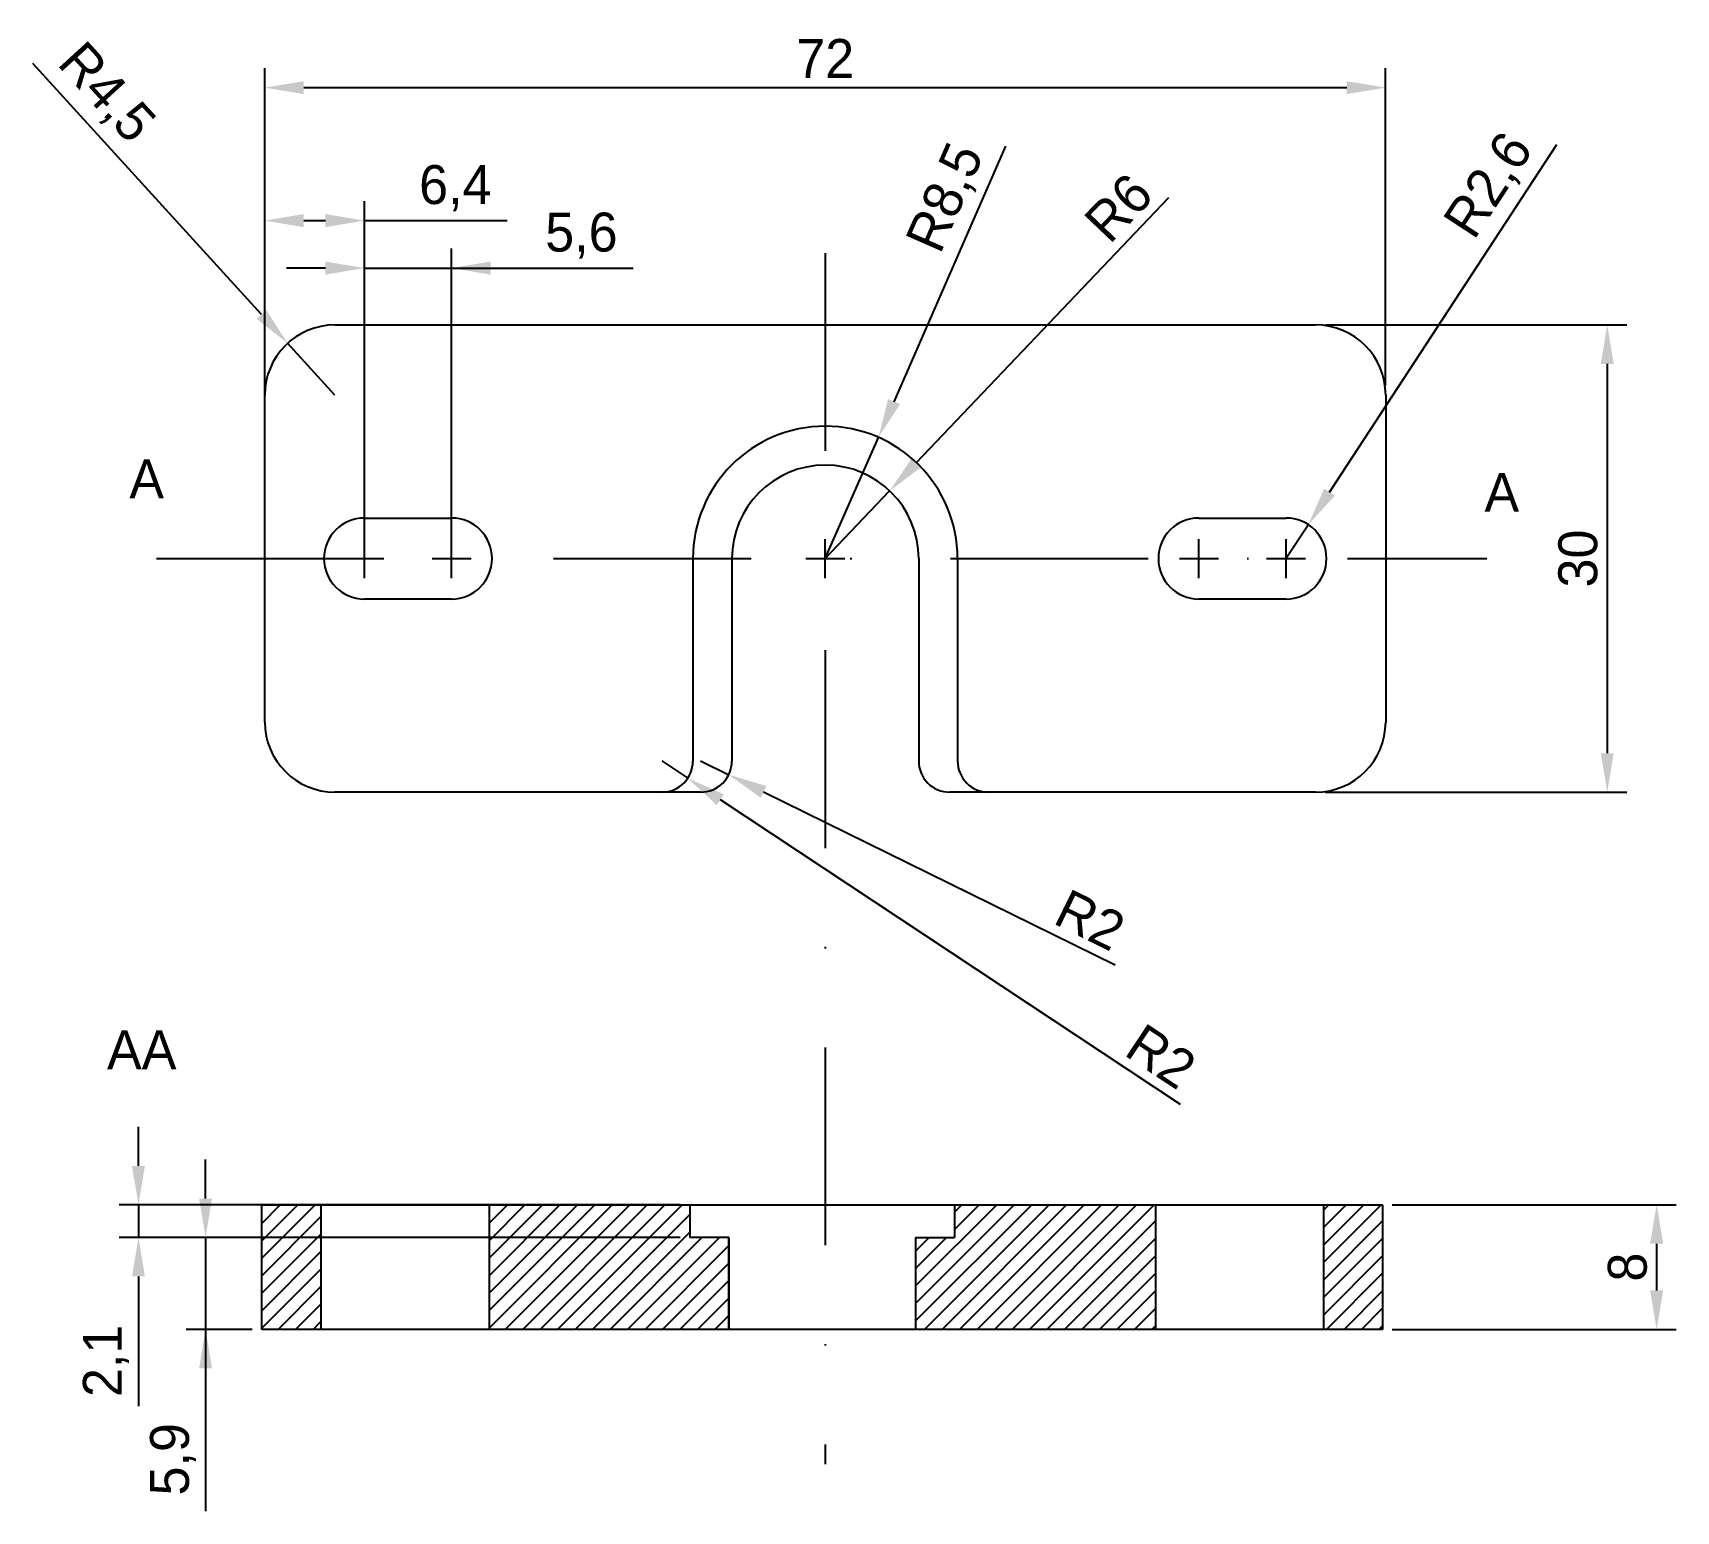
# Model space of a CAD drawing. Header units: millimetres. Extents: x -1 to 105, y 174 to 269.
import ezdxf

# ---------------------------------------------------------------- set-up
doc = ezdxf.new("R2010")
doc.units = ezdxf.units.MM
doc.linetypes.add('DASHDOT', pattern=[25.4, 12.7, -6.35, 0, -6.35])
doc.layers.add('center', color=7, linetype='DASHDOT')
doc.dimstyles.new('Din-1', dxfattribs={"dimtxt": 2.5, "dimasz": 2.5, "dimexe": 1.25, "dimexo": 0.625, "dimtad": 1, "dimtxsty": 'Standard', "dimcen": 2.5, "dimadec": 0, "dimazin": 0, "dimtfac": 1, "dimtmove": 0, "dimatfit": 3, "dimfxl": 1, "dimarcsym": 0})
pattern_1 = [(45, (-0.1949, 19.99905), (-0.561266, 0.561266), [])]

# ---------------------------------------------------------------- blocks, each defined once
blk = doc.blocks.new('*D1')
at = {"color": 0, "lineweight": -2}
for p, q in [((14.25, 246.34), (14.25, 266.71)), ((86.25, 246.34), (86.25, 266.71)), ((16.75, 265.46), (83.75, 265.46))]:
    blk.add_line(p, q, dxfattribs=at)
at = {"color": 0}
for points in [[(16.75, 265.87), (16.75, 265.04), (14.25, 265.46)], [(83.75, 265.04), (83.75, 265.87), (86.25, 265.46)]]:
    blk.add_solid(points, dxfattribs=at)
at = {"layer": 'Defpoints', "color": 0}
for p in [(86.25, 265.46), (14.25, 245.72), (86.25, 245.72)]:
    blk.add_point(p, dxfattribs=at)
at = {"color": 0, "insert": (50.25, 267.33), "char_height": 2.5, "attachment_point": 5}
blk.add_mtext('72', dxfattribs=at)
blk = doc.blocks.new('*D2')
at = {"color": 0, "lineweight": -2}
for p, q in [((82.38, 250.22), (101.74, 250.22)), ((100.49, 247.72), (100.49, 222.72)), ((82.38, 220.22), (101.74, 220.22))]:
    blk.add_line(p, q, dxfattribs=at)
at = {"color": 0}
for points in [[(100.9, 247.72), (100.07, 247.72), (100.49, 250.22)], [(100.07, 222.72), (100.9, 222.72), (100.49, 220.22)]]:
    blk.add_solid(points, dxfattribs=at)
at = {"layer": 'Defpoints', "color": 0}
for p in [(81.75, 250.22), (81.75, 220.22), (100.49, 220.22)]:
    blk.add_point(p, dxfattribs=at)
at = {"color": 0, "insert": (98.61, 235.22), "char_height": 2.5, "attachment_point": 5, "rotation": 90}
blk.add_mtext('30', dxfattribs=at)
blk = doc.blocks.new('*D3')
at = {"color": 0, "lineweight": -2}
for p, q in [((14.04, 250.89), (-0.65, 267.01)), ((18.75, 245.72), (15.72, 249.04))]:
    blk.add_line(p, q, dxfattribs=at)
at = {"color": 0}
blk.add_solid([(13.73, 250.61), (14.35, 251.17), (15.72, 249.04)], dxfattribs=at)
at = {"layer": 'Defpoints', "color": 0}
for p in [(15.72, 249.04), (18.75, 245.72)]:
    blk.add_point(p, dxfattribs=at)
at = {"color": 0, "insert": (3.98, 265.03), "char_height": 2.5, "attachment_point": 5, "rotation": 312.3349}
blk.add_mtext('R4,5', dxfattribs=at)
blk = doc.blocks.new('*D4')
at = {"color": 0, "lineweight": -2}
for p, q in [((39.75, 222.22), (41.42, 221.11)), ((43.51, 219.74), (73.06, 200.19))]:
    blk.add_line(p, q, dxfattribs=at)
at = {"color": 0}
blk.add_solid([(43.74, 220.08), (43.28, 219.39), (41.42, 221.11)], dxfattribs=at)
at = {"layer": 'Defpoints', "color": 0}
for p in [(39.75, 222.22), (41.42, 221.11)]:
    blk.add_point(p, dxfattribs=at)
at = {"color": 0, "insert": (71.83, 203.25), "char_height": 2.5, "attachment_point": 5, "rotation": 326.5145}
blk.add_mtext('R2', dxfattribs=at)
blk = doc.blocks.new('*D10')
at = {"color": 0, "lineweight": -2}
for p, q in [((14.25, 235.84), (14.25, 258.17)), ((20.65, 235.84), (20.65, 258.17)), ((16.75, 256.92), (18.15, 256.92)), ((20.65, 256.92), (29.82, 256.92))]:
    blk.add_line(p, q, dxfattribs=at)
at = {"color": 0}
for points in [[(16.75, 257.34), (16.75, 256.5), (14.25, 256.92)], [(18.15, 256.5), (18.15, 257.34), (20.65, 256.92)]]:
    blk.add_solid(points, dxfattribs=at)
at = {"layer": 'Defpoints', "color": 0}
for p in [(20.65, 256.92), (14.25, 235.22), (20.65, 235.22)]:
    blk.add_point(p, dxfattribs=at)
at = {"color": 0, "insert": (26.49, 259), "char_height": 2.5, "attachment_point": 5}
blk.add_mtext('6,4', dxfattribs=at)
blk = doc.blocks.new('*D11')
at = {"color": 0, "lineweight": -2}
for p, q in [((20.65, 235.84), (20.65, 255.12)), ((26.25, 235.84), (26.25, 255.12)), ((18.15, 253.87), (15.65, 253.87)), ((20.65, 253.87), (26.25, 253.87)), ((26.25, 253.87), (37.92, 253.87)), ((28.75, 253.87), (31.25, 253.87))]:
    blk.add_line(p, q, dxfattribs=at)
at = {"color": 0}
for points in [[(18.15, 253.45), (18.15, 254.29), (20.65, 253.87)], [(28.75, 254.29), (28.75, 253.45), (26.25, 253.87)]]:
    blk.add_solid(points, dxfattribs=at)
at = {"layer": 'Defpoints', "color": 0}
for p in [(26.25, 253.87), (20.65, 235.22), (26.25, 235.22)]:
    blk.add_point(p, dxfattribs=at)
at = {"color": 0, "insert": (34.59, 255.95), "char_height": 2.5, "attachment_point": 5}
blk.add_mtext('5,6', dxfattribs=at)
blk = doc.blocks.new('*D12')
at = {"color": 0, "lineweight": -2}
for p, q in [((82.65, 239.49), (97.25, 261.81)), ((79.85, 235.22), (81.28, 237.39))]:
    blk.add_line(p, q, dxfattribs=at)
at = {"color": 0}
blk.add_solid([(82.3, 239.71), (82.99, 239.26), (81.28, 237.39)], dxfattribs=at)
at = {"layer": 'Defpoints', "color": 0}
for p in [(81.28, 237.39), (79.85, 235.22)]:
    blk.add_point(p, dxfattribs=at)
at = {"color": 0, "insert": (93, 259.11), "char_height": 2.5, "attachment_point": 5, "rotation": 56.8119}
blk.add_mtext('R2,6', dxfattribs=at)
blk = doc.blocks.new('*D13')
at = {"color": 0, "lineweight": -2}
for p, q in [((56.11, 241.38), (72.33, 258.41)), ((50.25, 235.22), (54.39, 239.56))]:
    blk.add_line(p, q, dxfattribs=at)
at = {"color": 0}
blk.add_solid([(55.81, 241.66), (56.42, 241.09), (54.39, 239.56)], dxfattribs=at)
at = {"layer": 'Defpoints', "color": 0}
for p in [(54.39, 239.56), (50.25, 235.22)]:
    blk.add_point(p, dxfattribs=at)
at = {"color": 0, "insert": (69.1, 257.74), "char_height": 2.5, "attachment_point": 5, "rotation": 46.4179}
blk.add_mtext('R6', dxfattribs=at)
blk = doc.blocks.new('*D14')
at = {"color": 0, "lineweight": -2}
for p, q in [((54.67, 245.29), (61.86, 261.7)), ((50.25, 235.22), (53.67, 243))]:
    blk.add_line(p, q, dxfattribs=at)
at = {"color": 0}
blk.add_solid([(54.29, 245.46), (55.05, 245.13), (53.67, 243)], dxfattribs=at)
at = {"layer": 'Defpoints', "color": 0}
for p in [(53.67, 243), (50.25, 235.22)]:
    blk.add_point(p, dxfattribs=at)
at = {"color": 0, "insert": (58.11, 258.34), "char_height": 2.5, "attachment_point": 5, "rotation": 66.3348}
blk.add_mtext('R8,5', dxfattribs=at)
blk = doc.blocks.new('*D16')
at = {"color": 0, "lineweight": -2}
for p, q in [((42.25, 222.22), (44.05, 221.34)), ((46.29, 220.23), (68.87, 209.13))]:
    blk.add_line(p, q, dxfattribs=at)
at = {"color": 0}
blk.add_solid([(46.48, 220.61), (46.11, 219.86), (44.05, 221.34)], dxfattribs=at)
at = {"layer": 'Defpoints', "color": 0}
for p in [(42.25, 222.22), (44.05, 221.34)]:
    blk.add_point(p, dxfattribs=at)
at = {"color": 0, "insert": (67.27, 212.01), "char_height": 2.5, "attachment_point": 5, "rotation": 333.8234}
blk.add_mtext('R2', dxfattribs=at)
blk = doc.blocks.new('*D17')
at = {"color": 0, "lineweight": -2}
for p, q in [((86.68, 193.72), (104.91, 193.72)), ((103.66, 191.22), (103.66, 188.22)), ((86.68, 185.72), (104.91, 185.72))]:
    blk.add_line(p, q, dxfattribs=at)
at = {"color": 0}
for points in [[(104.08, 191.22), (103.24, 191.22), (103.66, 193.72)], [(103.24, 188.22), (104.08, 188.22), (103.66, 185.72)]]:
    blk.add_solid(points, dxfattribs=at)
at = {"layer": 'Defpoints', "color": 0}
for p in [(86.06, 193.72), (86.06, 185.72), (103.66, 185.72)]:
    blk.add_point(p, dxfattribs=at)
at = {"color": 0, "insert": (101.79, 189.72), "char_height": 2.5, "attachment_point": 5, "rotation": 90}
blk.add_mtext('8', dxfattribs=at)
blk = doc.blocks.new('*D18')
at = {"color": 0, "lineweight": -2}
for p, q in [((6.14, 196.22), (6.14, 198.72)), ((40.93, 193.72), (4.89, 193.72)), ((6.14, 193.72), (6.14, 191.62)), ((40.93, 191.62), (4.89, 191.62)), ((6.14, 189.12), (6.14, 180.78))]:
    blk.add_line(p, q, dxfattribs=at)
at = {"color": 0}
for points in [[(5.72, 196.22), (6.55, 196.22), (6.14, 193.72)], [(6.55, 189.12), (5.72, 189.12), (6.14, 191.62)]]:
    blk.add_solid(points, dxfattribs=at)
at = {"layer": 'Defpoints', "color": 0}
for p in [(41.56, 193.72), (6.14, 191.62), (41.56, 191.62)]:
    blk.add_point(p, dxfattribs=at)
at = {"color": 0, "insert": (4.05, 183.7), "char_height": 2.5, "attachment_point": 5, "rotation": 90}
blk.add_mtext('2,1', dxfattribs=at)
blk = doc.blocks.new('*D19')
at = {"color": 0, "lineweight": -2}
for p, q in [((10.45, 194.12), (10.45, 196.62)), ((40.93, 191.62), (9.2, 191.62)), ((10.45, 191.62), (10.45, 185.72)), ((13.43, 185.72), (9.2, 185.72)), ((10.45, 185.72), (10.45, 174.05)), ((10.45, 183.22), (10.45, 180.72))]:
    blk.add_line(p, q, dxfattribs=at)
at = {"color": 0}
for points in [[(10.03, 194.12), (10.86, 194.12), (10.45, 191.62)], [(10.86, 183.22), (10.03, 183.22), (10.45, 185.72)]]:
    blk.add_solid(points, dxfattribs=at)
at = {"layer": 'Defpoints', "color": 0}
for p in [(41.56, 191.62), (10.45, 185.72), (14.06, 185.72)]:
    blk.add_point(p, dxfattribs=at)
at = {"color": 0, "insert": (8.36, 177.38), "char_height": 2.5, "attachment_point": 5, "rotation": 90}
blk.add_mtext('5,9', dxfattribs=at)

msp = doc.modelspace()

# ---------------------------------------------------------------- hatches: boundary and pattern name
h = msp.add_hatch()
h.set_pattern_fill('ANSI31', color=256, scale=0.25, style=0)
h.set_pattern_definition(pattern_1)
h.paths.add_polyline_path([(14.059, 185.717), (14.059, 193.717), (17.859, 193.717), (17.859, 185.717)])
edge = h.paths.add_edge_path()
edge.add_line((82.259, 193.717), (82.259, 185.717))
edge.add_line((82.259, 193.717), (86.059, 193.717))
edge.add_line((86.059, 193.717), (86.059, 185.717))
edge.add_line((86.059, 185.717), (82.259, 185.717))
h = msp.add_hatch()
h.set_pattern_fill('ANSI31', color=256, scale=0.25, style=0)
h.set_pattern_definition(pattern_1)
edge = h.paths.add_edge_path()
edge.add_line((44.059, 185.717), (44.059, 191.617))
edge.add_line((44.059, 191.617), (41.559, 191.617))
edge.add_line((41.559, 193.717), (41.559, 191.617))
edge.add_line((28.659, 193.717), (41.559, 193.717))
edge.add_line((28.659, 193.717), (28.659, 185.717))
edge.add_line((44.059, 185.717), (28.659, 185.717))
edge = h.paths.add_edge_path()
edge.add_line((56.059, 191.617), (56.059, 185.717))
edge.add_line((71.459, 185.717), (56.059, 185.717))
edge.add_line((56.059, 191.617), (58.559, 191.617))
edge.add_line((58.559, 193.717), (58.559, 191.617))
edge.add_line((58.559, 193.717), (71.459, 193.717))
edge.add_line((71.459, 193.717), (71.459, 185.717))

# ---------------------------------------------------------------- linework, layer by layer
for p, q in [((18.754, 250.218), (81.754, 250.218)), ((14.254, 224.718), (14.254, 245.718)), ((86.254, 245.718), (86.254, 224.718)), ((20.654, 237.818), (26.254, 237.818)), ((74.254, 237.818), (79.854, 237.818)), ((20.654, 233.968), (20.654, 236.468)), ((26.254, 233.968), (26.254, 236.468)), ((50.254, 233.968), (50.254, 236.468)), ((74.254, 233.968), (74.254, 236.468)), ((79.854, 233.968), (79.854, 236.468)), ((19.404, 235.218), (21.904, 235.218)), ((25.004, 235.218), (27.504, 235.218)), ((41.754, 235.218), (41.754, 222.218)), ((44.254, 235.218), (44.254, 222.218)), ((49.004, 235.218), (51.504, 235.218)), ((56.254, 235.218), (56.254, 222.218)), ((58.754, 235.218), (58.754, 222.218)), ((73.004, 235.218), (75.504, 235.218)), ((78.604, 235.218), (81.104, 235.218)), ((26.254, 232.618), (20.654, 232.618)), ((79.854, 232.618), (74.254, 232.618)), ((42.254, 220.218), (18.754, 220.218)), ((81.754, 220.218), (58.254, 220.218)), ((14.059, 185.717), (14.059, 193.717)), ((14.059, 193.717), (17.859, 193.717)), ((17.859, 193.717), (17.859, 185.717)), ((17.859, 193.717), (28.659, 193.717)), ((28.659, 193.717), (28.659, 185.717)), ((28.659, 193.717), (41.559, 193.717)), ((41.559, 193.717), (41.559, 191.617)), ((41.559, 193.717), (58.559, 193.717)), ((58.559, 193.717), (58.559, 191.617)), ((58.559, 193.717), (71.459, 193.717)), ((71.459, 193.717), (71.459, 185.717)), ((71.459, 193.717), (82.259, 193.717)), ((82.259, 193.717), (82.259, 185.717)), ((82.259, 193.717), (86.059, 193.717)), ((86.059, 193.717), (86.059, 185.717)), ((44.059, 191.617), (41.559, 191.617)), ((44.059, 191.617), (44.059, 185.717)), ((44.059, 185.717), (44.059, 191.617)), ((56.059, 191.617), (56.059, 185.717)), ((56.059, 191.617), (58.559, 191.617)), ((17.859, 185.717), (14.059, 185.717)), ((28.659, 185.717), (17.859, 185.717)), ((44.059, 185.717), (28.659, 185.717)), ((56.059, 185.717), (44.059, 185.717)), ((71.459, 185.717), (56.059, 185.717)), ((82.259, 185.717), (71.459, 185.717)), ((86.059, 185.717), (82.259, 185.717))]:
    msp.add_line(p, q)
for centre, radius, start, end in [((18.754, 245.718), 4.5, 90, 180), ((81.754, 245.718), 4.5, 0, 90), ((50.254, 235.218), 8.5, 0, 180), ((50.254, 235.218), 6, 0, 180), ((20.654, 235.218), 2.6, 90, 270), ((26.254, 235.218), 2.6, 270, 90), ((74.254, 235.218), 2.6, 90, 270), ((79.854, 235.218), 2.6, 270, 90), ((18.754, 224.718), 4.5, 180, 270), ((81.754, 224.718), 4.5, 270, 0), ((39.754, 222.218), 2, 270, 0), ((42.254, 222.218), 2, 270, 0), ((58.254, 222.218), 2, 180, 270), ((60.754, 222.218), 2, 180, 270)]:
    msp.add_arc(centre, radius, start, end)
at = {"layer": 'center'}
for p, q in [((50.254, 254.828), (50.254, 177.056)), ((7.302, 235.218), (92.748, 235.218))]:
    msp.add_line(p, q, dxfattribs=at)

# ---------------------------------------------------------------- texts
for s, p in [('A', (5.548, 239.079)), ('A', (92.598, 238.22)), ('AA', (4.117, 202.426))]:
    msp.add_text(s, height=2.5, dxfattribs=at).set_placement(p)

# ---------------------------------------------------------------- dimensions: what is measured, and where the dimension line sits
for center, mpoint, picture, middle in [((18.754, 245.718), (15.723, 249.044), '*D3', (2.439, 263.626)), ((79.854, 235.218), (81.277, 237.394), '*D12', (94.739, 257.974)), ((50.254, 235.218), (53.666, 243.003), '*D14', (60.021, 257.505)), ((50.254, 235.218), (54.39, 239.564), '*D13', (70.46, 256.45)), ((39.754, 222.218), (41.422, 221.115), '*D4', (70.796, 201.683)), ((42.254, 222.218), (44.049, 221.336), '*D16', (66.444, 210.327))]:
    dim = msp.add_radius_dim(center=center, mpoint=mpoint, dimstyle='Din-1')
    dim.commit()
    dim.dimension.update_dxf_attribs({"geometry": picture, "text_midpoint": middle, "dimtype": 164})
for base, p1, p2, picture, middle in [((86.254, 265.458), (14.254, 245.718), (86.254, 245.718), '*D1', (50.254, 267.333)), ((20.654, 256.919), (14.254, 235.218), (20.654, 235.218), '*D10', (26.487, 259.002))]:
    dim = msp.add_linear_dim(base=base, p1=p1, p2=p2, dimstyle='Din-1')
    dim.commit()
    dim.dimension.update_dxf_attribs({"geometry": picture, "text_midpoint": middle})
dim = msp.add_linear_dim(base=(26.254, 253.869), p1=(20.654, 235.218), p2=(26.254, 235.218), dimstyle='Din-1')
dim.commit()
dim.dimension.update_dxf_attribs({"geometry": '*D11', "text_midpoint": (34.587, 253.869), "dimtype": 160})
for base, p1, p2, picture, middle in [((100.485, 220.218), (81.754, 250.218), (81.754, 220.218), '*D2', (98.61, 235.218)), ((6.138, 191.617), (41.559, 193.717), (41.559, 191.617), '*D18', (4.055, 183.7)), ((103.661, 185.717), (86.059, 193.717), (86.059, 185.717), '*D17', (101.786, 189.717))]:
    dim = msp.add_linear_dim(base=base, p1=p1, p2=p2, angle=90, dimstyle='Din-1')
    dim.commit()
    dim.dimension.update_dxf_attribs({"geometry": picture, "text_midpoint": middle})
dim = msp.add_linear_dim(base=(10.445, 185.717), p1=(41.559, 191.617), p2=(14.059, 185.717), angle=90, dimstyle='Din-1')
dim.commit()
dim.dimension.update_dxf_attribs({"geometry": '*D19', "text_midpoint": (10.445, 177.383), "dimtype": 160})

doc.saveas('drawing.dxf')
